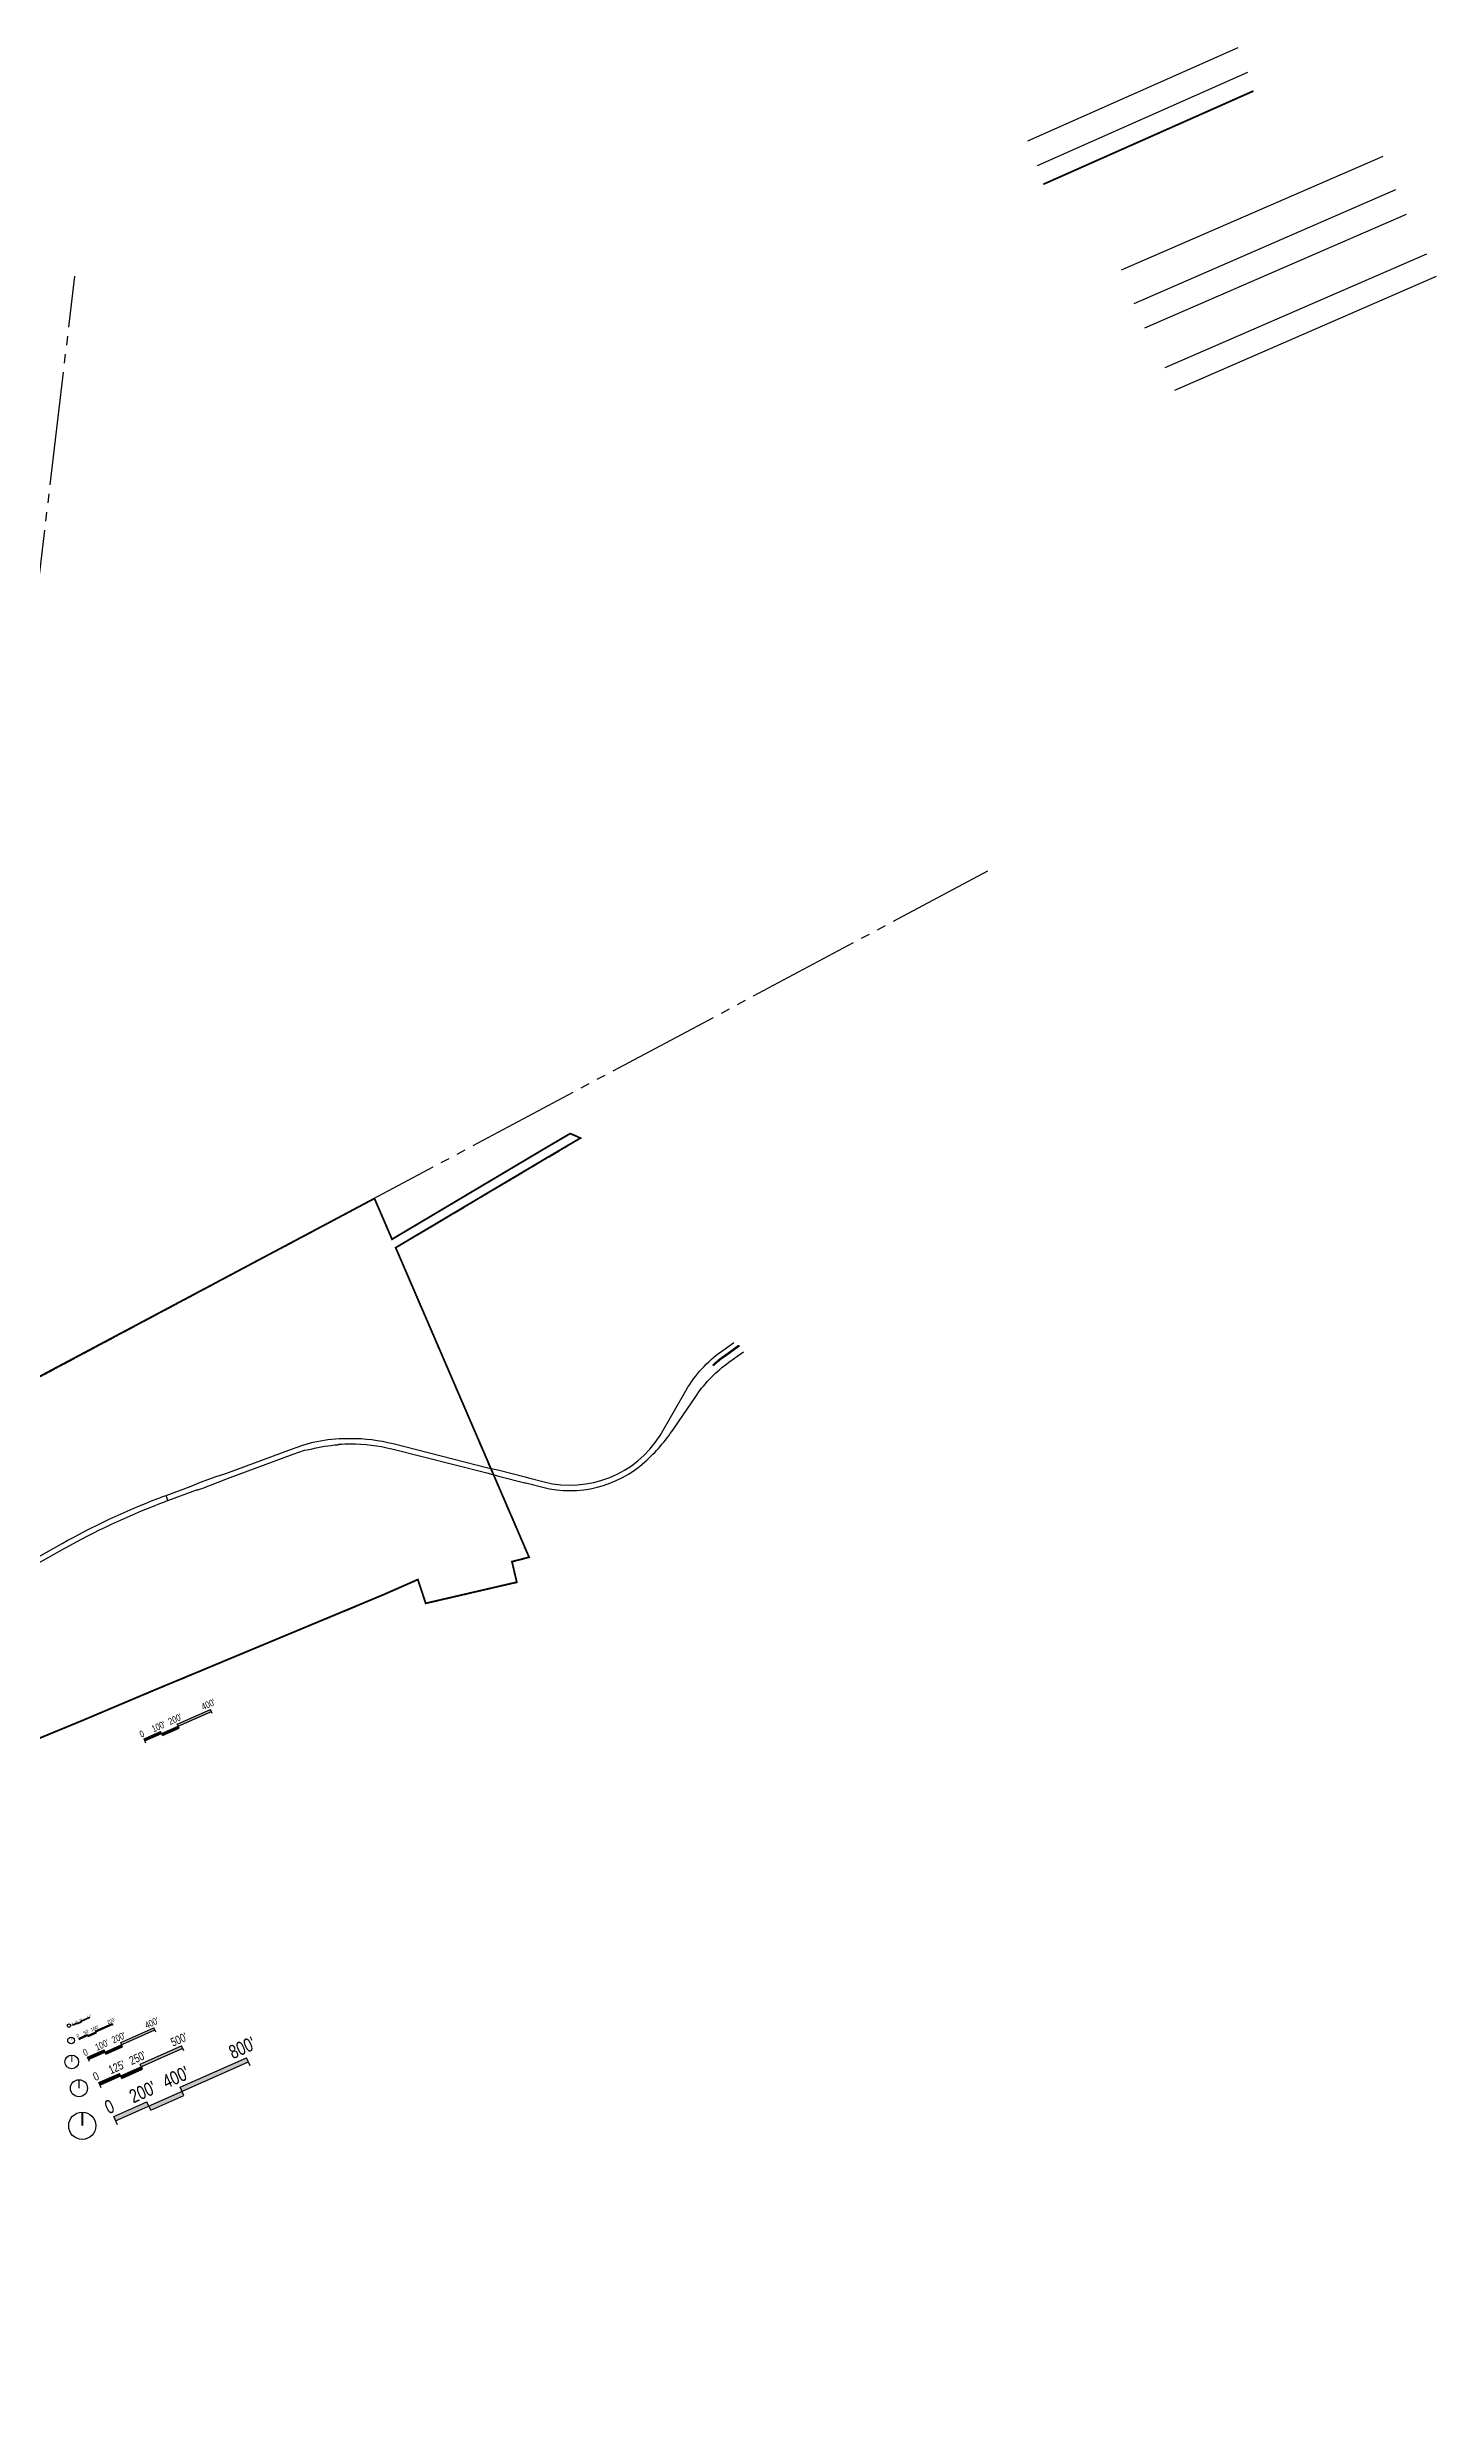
# Model space of a CAD drawing. Extents: x -12122 to 209056, y 8433 to 204611.
# Drawn here: x 117202 to 209056, y 47963 to 204611 of the extents above; entities that cross this region are included whole.
import ezdxf
from ezdxf.enums import TextEntityAlignment as Align

# ---------------------------------------------------------------- set-up
doc = ezdxf.new("R2010")
doc.units = 0
doc.header["$LTSCALE"] = 1200
doc.header["$MEASUREMENT"] = 0
for name, pattern in [('BOUNDARY', [1.75, 1.25, -0.1, 0.1, -0.1, 0.1, -0.1]), ('HIDDEN2', [0.1875, 0.125, -0.0625]), ('PHANTOM2', [1.25, 0.625, -0.125, 0.125, -0.125, 0.125, -0.125])]:
    doc.linetypes.add(name, pattern=pattern)
for name, color, linetype, true_color in [('a-hatch-2018', 7, 'Continuous', 0xffb689), ('a-hatch-2019', 7, 'Continuous', 0xffb689), ('a-hatch-2020', 7, 'Continuous', 0xffb689), ('a-hatch-2025', 7, 'Continuous', 0xffb689), ('a-hatch-2030', 7, 'Continuous', 0xffb689), ('a-site-parcel-Color', 1, 'HIDDEN2', 0xff0000), ('OnBaseBoundary-ft', 2, 'PHANTOM2', 0xffff00)]:
    doc.layers.add(name, color=color, linetype=linetype, true_color=true_color)
for name, color, linetype in [('a-site-buildable', 4, 'Continuous'), ('a-site-parcel', 4, 'Continuous'), ('a-site-road-2017', 1, 'Continuous'), ('a-site-roof', 4, 'Continuous'), ('a-xref', 7, 'Continuous'), ('TOWN_LINES', 5, 'Continuous')]:
    doc.layers.add(name, color=color, linetype=linetype)
doc.styles.add('SWISS_LIGHT', font='swissl.ttf', dxfattribs={"width": 0.75})

# ---------------------------------------------------------------- blocks, each defined once
blk = doc.blocks.new('phase-prop')
at = {"layer": 'OnBaseBoundary-ft', "const_width": 120}
blk.add_lwpolyline([(105281, 110673), (138827, 128505), (139990, 125807), (150067, 131797), (151768, 132794), (151996, 132701), (152221, 132601), (152444, 132495), (150372, 131280), (140230, 125251), (149053, 104784), (148268, 104581), (147919, 104491), (148239, 103133), (142215, 101736), (141698, 103309), (139391, 102293), (127174, 97204), (124256, 95992), (119544, 93999), (116559, 92769)], dxfattribs=at)
at = {"layer": 'OnBaseBoundary-ft'}
blk.add_lwpolyline([(116551, 92757), (119536, 93986), (124249, 95978), (127167, 97190), (139385, 102277), (141691, 103292), (142209, 101719), (148233, 103115), (147913, 104473), (149048, 104766), (140227, 125235), (150371, 131262), (152443, 132477, 0.0200092), (151767, 132776), (150066, 131779), (139988, 125790), (138825, 128489), (109968, 113104)], format="xyb", dxfattribs=at)
at = {"layer": 'TOWN_LINES', "linetype": 'BOUNDARY', "ltscale": 5, "flags": 128}
for points in [[(109972, 113116), (119022, 189488)], [(-12122, 47963), (179386, 150164)]]:
    blk.add_lwpolyline(points, dxfattribs=at)
blk = doc.blocks.new('Scale')
for p, q in [((0, 0), (0, 0.0625)), ((0, 0.0625), (0.25, 0.0625)), ((0, 0.03125), (1, 0.03125)), ((0.25, 0), (0.25, 0.0625)), ((0.25, 0), (0.5, 0)), ((0.5, 0), (0.5, 0.0625)), ((0.5, 0.0625), (1, 0.0625)), ((1, 0), (1, 0.0625))]:
    blk.add_line(p, q)
for points in [[(0, 0.0625), (0.25, 0.0625), (0, 0.03125), (0.25, 0.03125)], [(0.25, 0.03125), (0.5, 0.03125), (0.25, 0), (0.5, 0)], [(0.5, 0.0625), (1, 0.0625), (0.5, 0.03125), (1, 0.03125)]]:
    blk.add_solid(points)
at = {"style": 'SWISS_LIGHT', "width": 0.75}
for tag, p in [('0', (0, 0.0625)), ('1/4"', (0.25, 0.0625)), ('1/2"', (0.5, 0.0625)), ('1"', (1, 0.0625))]:
    blk.add_attdef(tag, text='', height=0.09375, dxfattribs=at).set_placement(p, align=Align.BOTTOM_CENTER)
blk = doc.blocks.new('Parkway-flat-1')
at = {"layer": 'a-site-road-2017'}
blk.add_line((22957194, 27654595), (22957217, 27654954), dxfattribs=at)
for points in [[(22947242, 27654611), (22949652, 27654838, -0.0362722), (22956631, 27654988, -0.0030442), (22957217, 27654954), (22958987, 27654842), (22959647, 27654824), (22960762, 27654753), (22961419, 27654688), (22966040, 27654395), (22966828, 27654335), (22967286, 27654270, -0.0439071), (22969210, 27653756), (22969886, 27653459, -0.0630768), (22972330, 27651993), (22977415, 27647996), (22977949, 27647607), (22979415, 27646455), (22979589, 27646288), (22980425, 27645630, 0.3256921), (22988688, 27645329), (22991482, 27647366, -0.1077719), (22994645, 27648761), (22995630, 27648962)], [(22947276, 27654253), (22949686, 27654480, -0.0362722), (22956613, 27654628, -0.0030442), (22957194, 27654595), (22958971, 27654482), (22959203, 27654467), (22959277, 27654439), (22959628, 27654416), (22960729, 27654347), (22961389, 27654329), (22966015, 27654035), (22966789, 27653977), (22967222, 27653867, -0.0411579), (22968963, 27653411), (22969042, 27653408, -0.0171498), (22969741, 27653129, -0.0630768), (22972107, 27651710), (22977198, 27647709), (22977844, 27647201)], [(22993781, 27648182, -0.0309973), (22994712, 27648432), (22995815, 27648656, -1), (22995829, 27648586), (22994726, 27648361, 0.0260784), (22993801, 27648124, -1), (22993781, 27648182)], [(22977844, 27647201), (22977891, 27647134), (22979226, 27646084), (22979302, 27646055), (22980202, 27645347, 0.2507067), (22987059, 27644136, 0.0596649), (22989657, 27645345), (22991957, 27646770, -0.0887861), (22994803, 27647899), (22995970, 27648137)]]:
    blk.add_lwpolyline(points, format="xyb", dxfattribs=at)

msp = doc.modelspace()

# ---------------------------------------------------------------- linework, layer by layer
at = {"layer": 'a-hatch-2018'}
msp.add_line((188228, 189900), (205529, 197420), dxfattribs=at)
at = {"layer": 'a-hatch-2019'}
msp.add_line((189049, 187686), (206351, 195206), dxfattribs=at)
at = {"layer": 'a-hatch-2020'}
msp.add_line((189767, 186070), (207068, 193591), dxfattribs=at)
at = {"layer": 'a-hatch-2025'}
msp.add_line((191097, 183438), (208398, 190958), dxfattribs=at)
at = {"layer": 'a-hatch-2030'}
msp.add_line((191754, 181957), (209056, 189477), dxfattribs=at)
at = {"layer": 'a-site-buildable'}
msp.add_line((182032, 198440), (195930, 204611), dxfattribs=at)
at = {"layer": 'a-site-parcel'}
msp.add_line((182675, 196795), (196573, 202966), dxfattribs=at)
at = {"layer": 'a-site-parcel-Color', "const_width": 120}
msp.add_lwpolyline([(183049, 195558), (196947, 201728)], dxfattribs=at)
at = {"layer": 'a-site-roof'}
for points, const_width in [([(118631, 73812), (118631, 73924)], 15), ([(118772, 72832), (118772, 73057)], 30), ([(118812, 71416), (118812, 71866)], 60), ([(119291, 69673), (119291, 70236)], 75), ([(119509, 67195), (119509, 68095)], 120)]:
    msp.add_lwpolyline(points, dxfattribs=dict(at, const_width=const_width))
for centre, radius in [((118631, 73812), 113), ((118772, 72832), 225), ((118812, 71416), 450), ((119291, 69673), 563), ((119509, 67195), 900)]:
    msp.add_circle(centre, radius, dxfattribs=at)

# ---------------------------------------------------------------- block references
at = {"layer": 'a-site-buildable', "rotation": 23.94013698842529}
msp.add_blockref('Parkway-flat-1', (-9635277, -34482552), dxfattribs=at)
at = {"layer": 'a-site-roof', "rotation": 23.94013698842527}
for p, xscale, yscale, zscale, values in [((123716, 92500), 4799.999999999997, 4799.999999999997, 4799.999999999997, {'0': '0', '1/4"': "100'", '1/2"': "200'", '1"': "400'"}), ((118922, 73819), 1200, 1200, 1200, {'0': '0', '1/4"': "25'", '1/2"': "50'", '1"': "100'"}), ((119354, 72846), 2400, 2400, 2400, {'0': '0', '1/4"': "50'", '1/2"': "100'", '1"': "200'"}), ((119977, 71444), 4799.999999999997, 4799.999999999997, 4799.999999999997, {'0': '0', '1/4"': "100'", '1/2"': "200'", '1"': "400'"}), ((120747, 69708), 5999.999999999999, 5999.999999999999, 5999.999999999999, {'0': '0', '1/4"': "125'", '1/2"': "250'", '1"': "500'"}), ((121838, 67251), 9599.999999999995, 9599.999999999995, 9599.999999999995, {'0': '0', '1/4"': "200'", '1/2"': "400'", '1"': "800'"})]:
    msp.add_blockref('Scale', p, dxfattribs=dict(at, xscale=xscale, yscale=yscale, zscale=zscale)).add_auto_attribs(values)
at = {"layer": 'a-xref'}
msp.add_blockref('phase-prop', (0, 0), dxfattribs=at)

doc.saveas('drawing.dxf')
